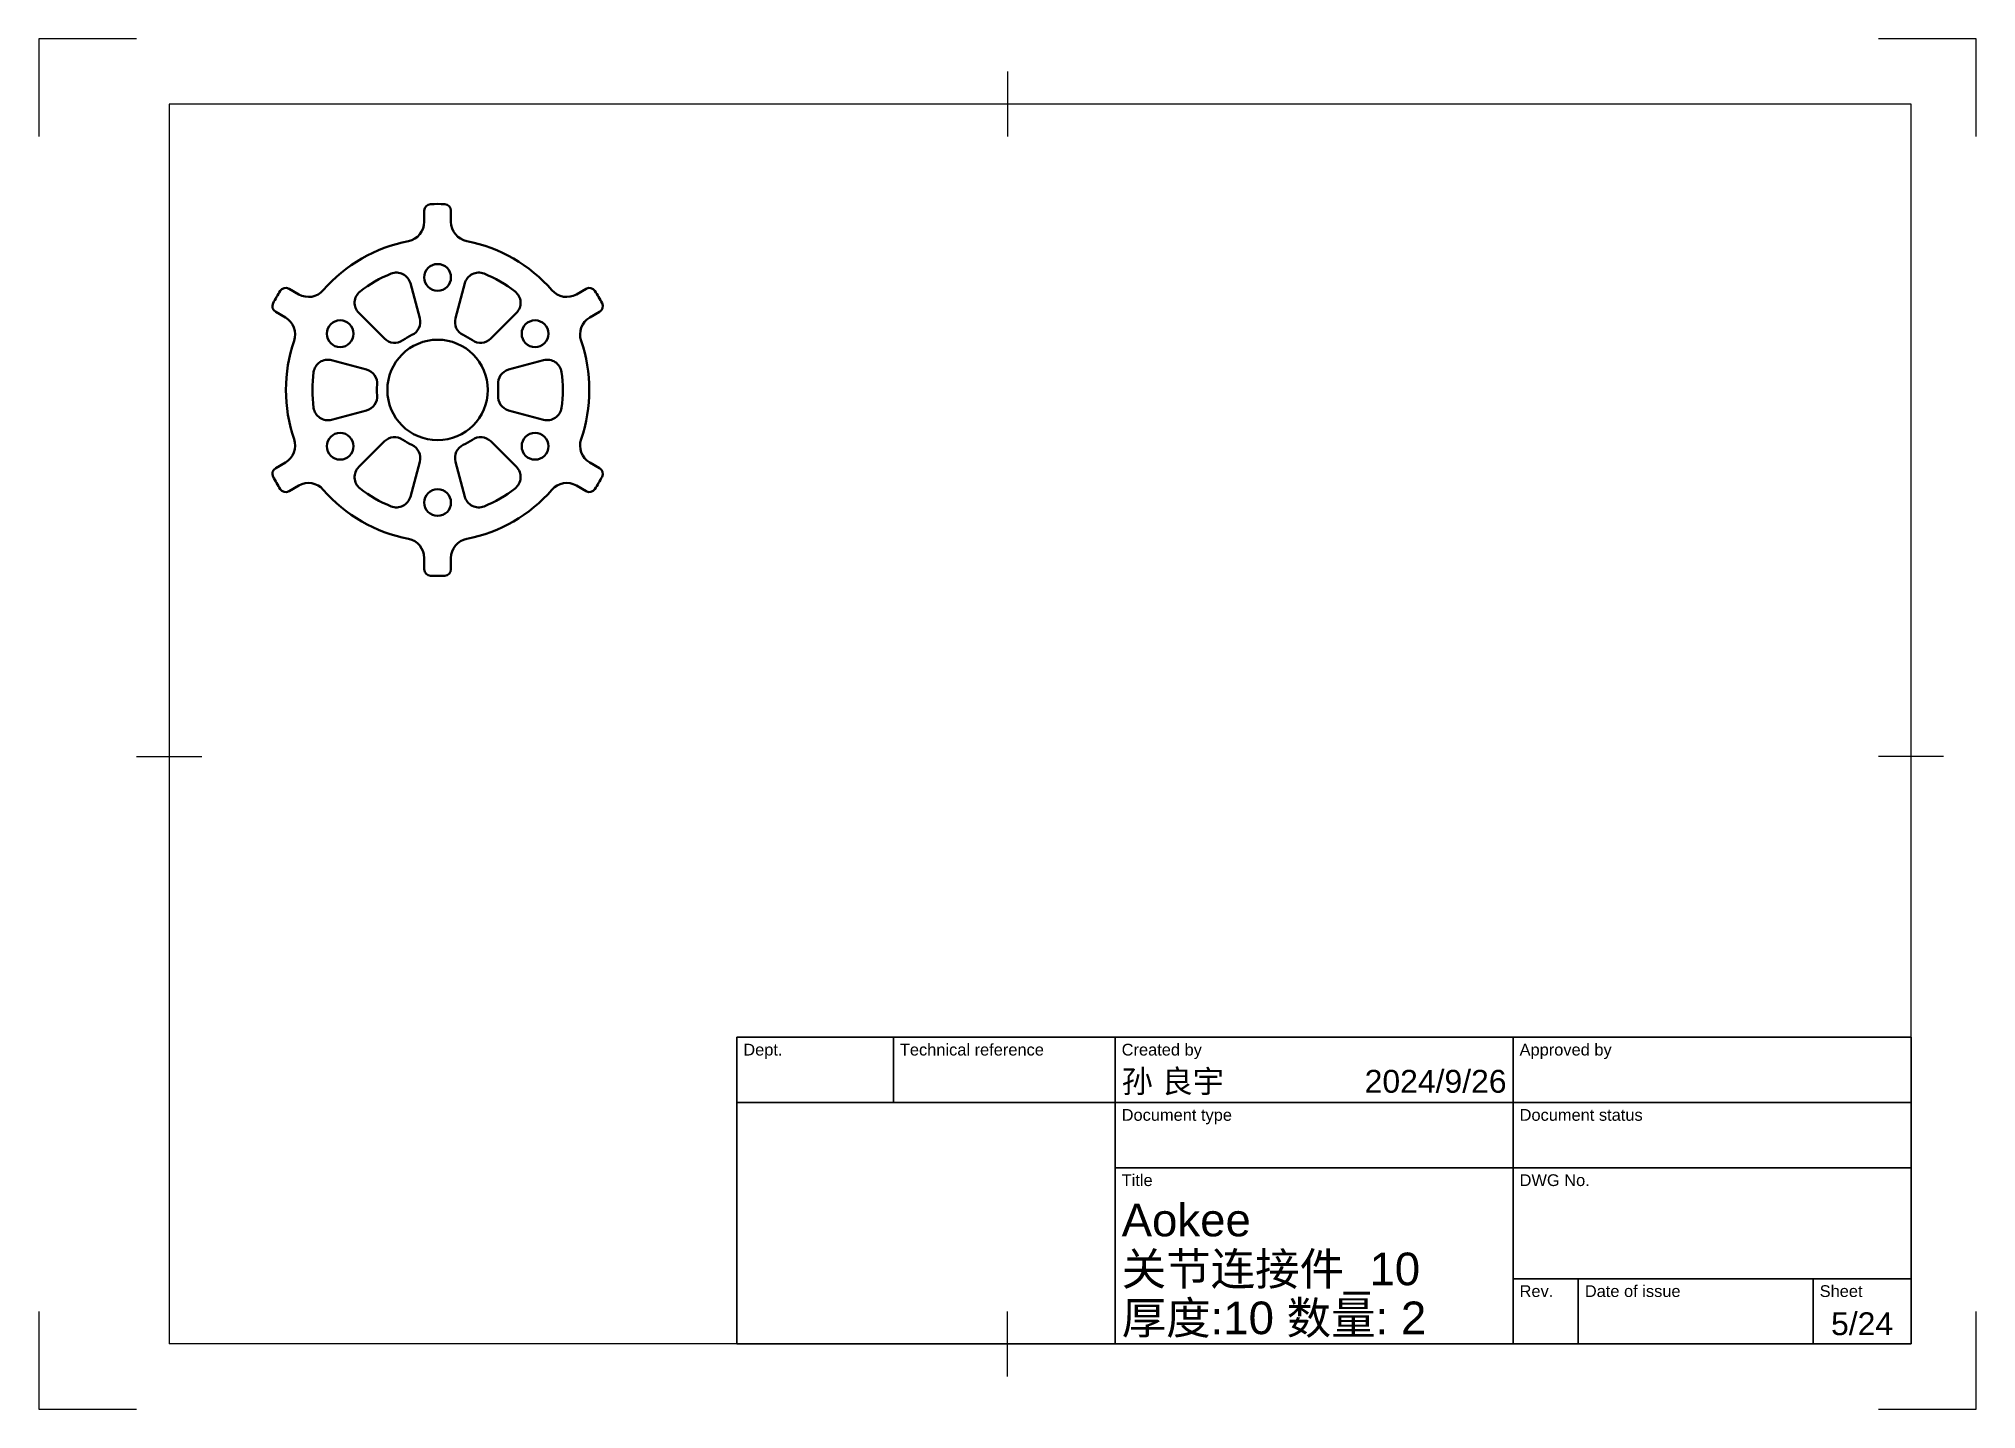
# Model space of a CAD drawing. Header units: millimetres. Extents: x 0 to 297, y 0 to 210.
import ezdxf
from ezdxf.enums import TextEntityAlignment as Align

# ---------------------------------------------------------------- set-up
doc = ezdxf.new("R2010")
doc.units = ezdxf.units.MM
doc.header["$LTSCALE"] = 0.75
for name, color, linetype, lineweight in [('BORDER', 7, 'Continuous', 25), ('TITLEBLOCK', 7, 'Continuous', 35), ('Visible', 7, 'Continuous', 50)]:
    doc.layers.add(name, color=color, linetype=linetype, lineweight=lineweight)
doc.styles.add('FusionTitle', font='arial.ttf')

# ---------------------------------------------------------------- blocks, each defined once
blk = doc.blocks.new('ISO_TITLEBLOCK')
at = {"layer": 'TITLEBLOCK'}
for p, q in [((0, 47), (-180, 47)), ((-180, 47), (-180, 0)), ((-156, 37), (-156, 47)), ((-122, 0), (-122, 47)), ((-61, 0), (-61, 47)), ((0, 0), (0, 47)), ((-180, 37), (0, 37)), ((-122, 27), (0, 27)), ((-61, 10), (0, 10)), ((-51, 0), (-51, 10)), ((-15, 0), (-15, 10)), ((-180, 0), (0, 0))]:
    blk.add_line(p, q, dxfattribs=at)
at = {"layer": 'TITLEBLOCK', "style": 'FusionTitle'}
for s, p in [('Dept.', (-179, 46)), ('Technical reference', (-155, 46)), ('Created by', (-121, 46)), ('Approved by', (-60, 46)), ('Document type', (-121, 36)), ('Document status', (-60, 36)), ('Title', (-121, 26)), ('DWG No.', (-60, 26)), ('Rev.', (-60, 9)), ('Date of issue', (-50, 9)), ('Sheet', (-14, 9))]:
    blk.add_text(s, height=1.8, dxfattribs=at).set_placement(p, align=Align.TOP_LEFT)
for tag, height, p in [('DEPT', 3.5, (-179, 42)), ('TECHNICAL_REFERENCE', 3.5, (-155, 42)), ('CREATED_BY', 3.5, (-121, 42)), ('APPROVED_BY', 3.5, (-60, 42)), ('DOCUMENT_TYPE', 3.5, (-121, 32)), ('DOCUMENT_STATUS', 3.5, (-60, 32)), ('TITLE_1', 5, (-121, 21.5)), ('TITLE_2', 5, (-121, 14)), ('TITLE_3', 5, (-121, 6.5)), ('DATE_OF_ISSUE', 3.5, (-50, 5))]:
    blk.add_attdef(tag, text='', height=height, dxfattribs=at).set_placement(p, align=Align.TOP_LEFT)
for tag, p in [('CREATED_DATE', (-62, 42)), ('APPROVED_DATE', (-0.99, 42))]:
    blk.add_attdef(tag, text='', height=3.5, dxfattribs=at).set_placement(p, align=Align.TOP_RIGHT)
for tag, height, p in [('DRAWING_NUMBER', 5, (-30.5, 19.75)), ('REV', 3.5, (-56, 4.85)), ('SHEET', 3.5, (-7.5, 4.85))]:
    blk.add_attdef(tag, text='', height=height, dxfattribs=at).set_placement(p, align=Align.TOP_CENTER)
blk = doc.blocks.new('ISO_A4(L)_SHEET')
at = {"layer": 'BORDER'}
for p, q in [((148.5, 205), (148.5, 195)), ((287, 200), (20, 200)), ((20, 200), (20, 10)), ((287, 10), (287, 200)), ((15, 100), (25, 100)), ((292, 100), (282, 100)), ((148.5, 5), (148.5, 15)), ((287, 10), (20, 10))]:
    blk.add_line(p, q, dxfattribs=at)
at = {"layer": 'Defpoints'}
for p, q in [((0, 210), (0, 195)), ((15, 210), (0, 210)), ((297, 210), (282, 210)), ((297, 195), (297, 210)), ((0, 15), (0, 0)), ((297, 0), (297, 15)), ((0, 0), (15, 0)), ((282, 0), (297, 0))]:
    blk.add_line(p, q, dxfattribs=at)

msp = doc.modelspace()

# ---------------------------------------------------------------- linework, layer by layer
at = {"layer": 'Visible', "extrusion": (0, 1, 0)}
for p, q in [((59.090833, 183.662795), (59.090833, 181.942524)), ((63.190833, 183.662787), (63.190833, 181.94248)), ((58.402917, 167.173495), (56.964644, 172.541339)), ((65.317011, 172.541285), (63.878669, 167.17346)), ((38.367449, 171.698263), (39.857278, 170.838109)), ((83.914114, 171.698076), (82.424315, 170.83794)), ((36.317442, 168.147563), (37.807241, 167.287427)), ((49.062041, 167.978836), (52.991543, 164.049283)), ((69.290003, 164.049179), (73.219556, 167.978681)), ((85.964107, 168.147368), (84.474278, 167.287214)), ((50.253637, 159.30716), (44.885811, 160.745501)), ((77.395693, 160.745293), (72.027849, 159.307021)), ((44.885753, 151.620394), (50.253597, 153.058667)), ((72.027809, 153.058527), (77.395635, 151.620186)), ((52.991442, 148.316508), (49.06189, 144.387006)), ((73.219405, 144.386851), (69.289903, 148.316404)), ((36.317339, 144.21832), (37.807168, 145.078473)), ((56.964435, 139.824402), (58.402776, 145.192227)), ((63.878529, 145.192192), (65.316801, 139.824348)), ((85.964004, 144.218124), (84.474205, 145.07826)), ((38.367332, 140.667611), (39.85713, 141.527747)), ((83.913996, 140.667425), (82.424168, 141.527578)), ((59.090613, 128.702901), (59.090613, 130.423207)), ((63.190613, 128.702892), (63.190613, 130.423164))]:
    msp.add_line(p, q, dxfattribs=at)
at = {"layer": 'Visible'}
for centre, radius in [((61.140833, 173.432844), 2.05), ((46.20184, 164.807939), 2.05), ((76.079716, 164.807748), 2.05), ((61.140723, 156.182844), 7.7), ((46.201729, 147.557939), 2.05), ((76.079606, 147.557748), 2.05), ((61.140613, 138.932844), 2.05)]:
    msp.add_circle(centre, radius, dxfattribs=at)
at = {"layer": 'Visible', "extrusion": (-2e-16, 0, -1)}
for centre, radius, start, end in [((-60.090833, 183.662795), 1, 360, 87.812041), ((-61.140723, 156.182844), 28.5, 87.812041, 92.188419), ((-62.190833, 183.662787), 1, 92.188419, 180), ((-61.140723, 156.182844), 23.25, 41.092012, 78.908479), ((-61.140723, 156.182844), 23.25, 101.092012, 138.908479), ((-36.817442, 169.013588), 1, 300, 27.812041), ((-61.140723, 156.182844), 28.5, 27.812041, 32.188419), ((-37.867449, 170.832237), 1, 32.188419, 120), ((-84.414114, 170.832051), 1, 60, 147.812041), ((-61.140723, 156.182844), 28.5, 147.812041, 152.188419), ((-85.464107, 169.013393), 1, 152.188419, 240), ((-61.140723, 156.182844), 23.25, 341.092012, 18.908479), ((-61.140723, 156.182844), 9.3, 55.015777, 64.984956), ((-61.140723, 156.182844), 9.3, 115.015777, 124.984956), ((-61.140723, 156.182844), 23.25, 161.092012, 198.908479), ((-61.140723, 156.182844), 9.3, 355.015777, 4.984956), ((-61.140723, 156.182844), 9.3, 175.015777, 184.984956), ((-61.140723, 156.182844), 9.3, 295.015777, 304.984956), ((-61.140723, 156.182844), 9.3, 235.015777, 244.984956), ((-36.817339, 143.352294), 1, 332.188419, 60), ((-61.140723, 156.182844), 28.5, 327.812041, 332.188419), ((-61.140723, 156.182844), 28.5, 207.812041, 212.188419), ((-85.464004, 143.352099), 1, 120, 207.812041), ((-37.867332, 141.533637), 1, 240, 327.812041), ((-61.140723, 156.182844), 23.25, 281.092012, 318.908479), ((-61.140723, 156.182844), 23.25, 221.092012, 258.908479), ((-84.413996, 141.53345), 1, 212.188419, 300), ((-60.090613, 128.702901), 1, 272.188419, 360), ((-62.190613, 128.702892), 1, 180, 267.812041), ((-61.140723, 156.182844), 28.5, 267.812041, 272.188419)]:
    msp.add_arc(centre, radius, start, end, dxfattribs=at)
at = {"layer": 'Visible'}
for centre, radius, start, end in [((56.090833, 181.942524), 3, 281.091521, 0), ((66.190833, 181.94248), 3, 180, 258.907988), ((61.140723, 156.182844), 19.2, 111.755961, 128.243307), ((54.839604, 171.971951), 2.2, 14.999634, 111.755961), ((67.442044, 171.97187), 2.2, 68.243307, 164.999634), ((61.140723, 156.182844), 19.2, 51.755961, 68.243307), ((41.357278, 173.436186), 3, 240, 318.907988), ((50.617685, 169.534461), 2.2, 128.243307, 224.999634), ((71.663931, 169.534326), 2.2, 314.999634, 51.755961), ((80.924315, 173.436016), 3, 221.091521, 300), ((36.307241, 164.689351), 3, 341.091521, 60), ((56.277876, 166.604107), 2.2, 295.015044, 14.999634), ((66.003703, 166.604044), 2.2, 164.999634, 244.984223), ((85.974278, 164.689138), 3, 120, 198.907988), ((54.547188, 165.604908), 2.2, 224.999634, 304.984223), ((67.734378, 165.604824), 2.2, 235.015044, 314.999634), ((44.316396, 158.620468), 2.2, 74.999634, 171.755961), ((77.965081, 158.620253), 2.2, 8.243307, 104.999634), ((61.140723, 156.182844), 19.2, 171.755961, 188.243307), ((49.684221, 157.182127), 2.2, 355.015044, 74.999634), ((72.597237, 157.18198), 2.2, 104.999634, 184.984223), ((61.140723, 156.182844), 19.2, 351.755961, 8.243307), ((49.684208, 155.183707), 2.2, 284.999634, 4.984223), ((72.597225, 155.183561), 2.2, 175.015044, 254.999634), ((44.316364, 153.745434), 2.2, 188.243307, 284.999634), ((77.96505, 153.745219), 2.2, 254.999634, 351.755961), ((36.307168, 147.676549), 3, 300, 18.907988), ((54.547067, 146.760863), 2.2, 55.015044, 134.999634), ((67.734258, 146.760779), 2.2, 44.999634, 124.984223), ((85.974205, 147.676336), 3, 161.091521, 240), ((56.277743, 145.761643), 2.2, 344.999634, 64.984223), ((66.003569, 145.76158), 2.2, 115.015044, 194.999634), ((50.617515, 142.831361), 2.2, 134.999634, 231.755961), ((71.66376, 142.831226), 2.2, 308.243307, 44.999634), ((41.35713, 138.929671), 3, 41.091521, 120), ((61.140723, 156.182844), 19.2, 231.755961, 248.243307), ((54.839402, 140.393817), 2.2, 248.243307, 344.999634), ((67.441842, 140.393737), 2.2, 194.999634, 291.755961), ((61.140723, 156.182844), 19.2, 291.755961, 308.243307), ((80.924168, 138.929501), 3, 60, 138.907988), ((56.090613, 130.423207), 3, 0, 78.907988), ((66.190613, 130.423164), 3, 101.091521, 180)]:
    msp.add_arc(centre, radius, start, end, dxfattribs=at)

# ---------------------------------------------------------------- block references
at = {"layer": 'BORDER'}
msp.add_blockref('ISO_A4(L)_SHEET', (0, 0), dxfattribs=at)
at = {"layer": 'TITLEBLOCK'}
msp.add_blockref('ISO_TITLEBLOCK', (287, 10), dxfattribs=at).add_auto_attribs({'TITLE_3': '厚度:10 数量: 2', 'CREATED_DATE': '2024/9/26', 'SHEET': '5/24', 'TITLE_2': '关节连接件_10 ', 'TITLE_1': 'Aokee', 'CREATED_BY': '孙 良宇'})

doc.saveas('drawing.dxf')
